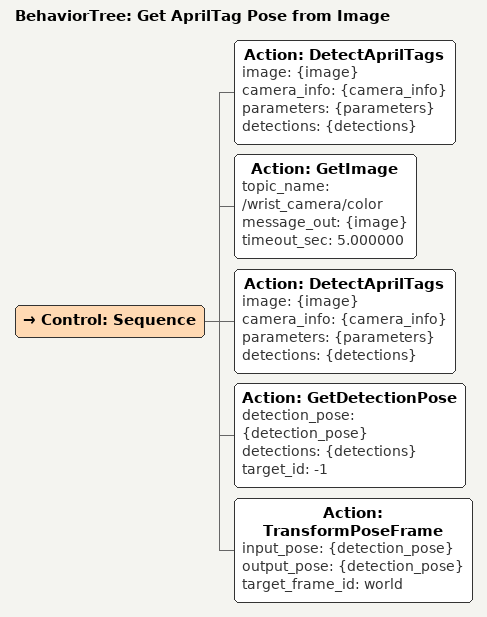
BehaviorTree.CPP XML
<?xml version="1.0" encoding="utf-8" ?>
<root BTCPP_format="4" main_tree_to_execute="Get AprilTag Pose from Image">
  <BehaviorTree ID="Get AprilTag Pose from Image">
    <Control ID="Sequence">
      <!--Get tag pose estimate in world frame-->
      <Action
        ID="DetectAprilTags"
        image="{image}"
        camera_info="{camera_info}"
        parameters="{parameters}"
        detections="{detections}"
      />
      <Action
        ID="GetImage"
        topic_name="/wrist_camera/color"
        message_out="{image}"
        timeout_sec="5.000000"
      />
      <Action
        ID="DetectAprilTags"
        image="{image}"
        camera_info="{camera_info}"
        parameters="{parameters}"
        detections="{detections}"
      />
      <Action
        ID="GetDetectionPose"
        detection_pose="{detection_pose}"
        detections="{detections}"
        target_id="-1"
      />
      <Action
        ID="TransformPoseFrame"
        input_pose="{detection_pose}"
        output_pose="{detection_pose}"
        target_frame_id="world"
      />
    </Control>
  </BehaviorTree>
</root>
